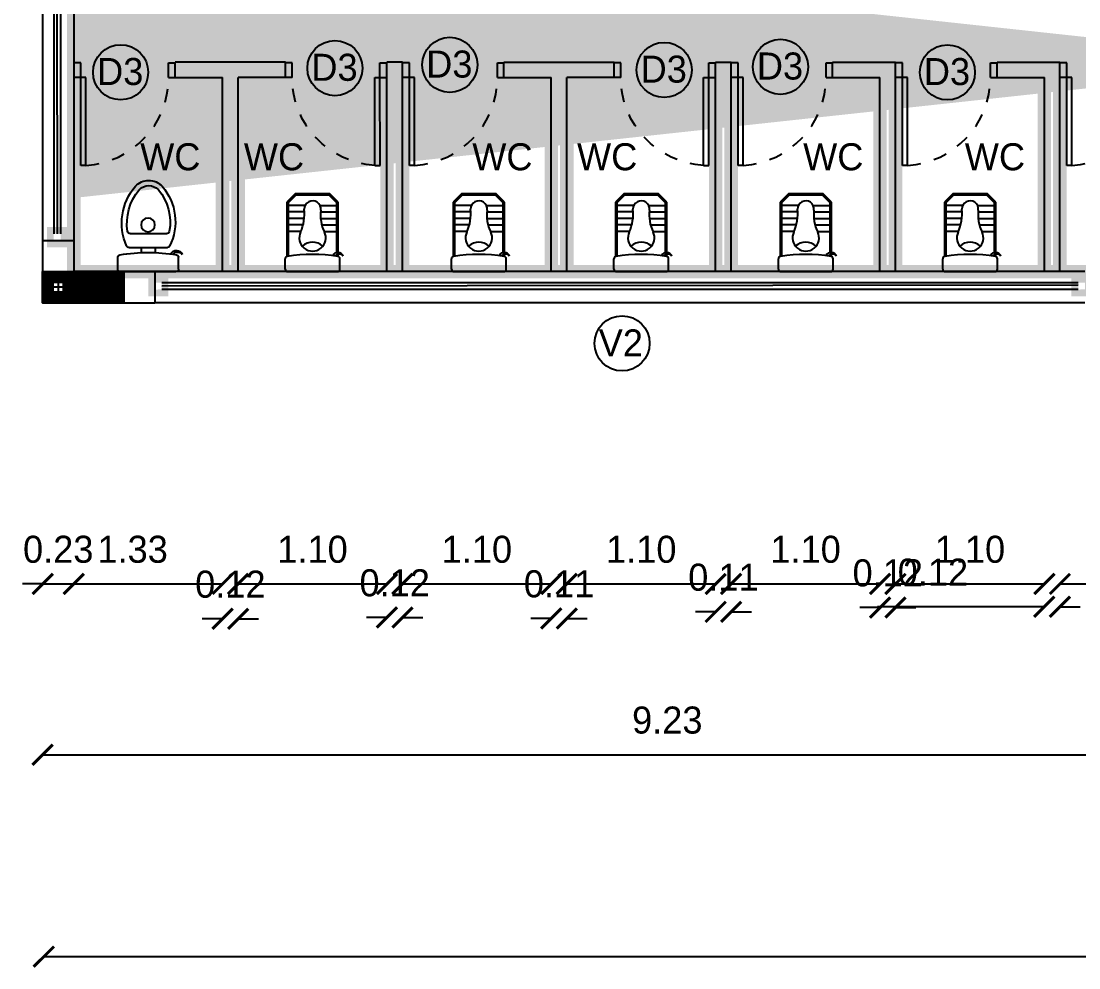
# Model space of a CAD drawing. Header units: metres. Extents: x 6101839 to 6102590, y -6659932 to -6659648.
# Drawn here: x 6102059.53 to 6102067.35, y -6659713.69 to -6659706.69 of the extents above; entities that cross this region are included whole.
import ezdxf

# ---------------------------------------------------------------- set-up
doc = ezdxf.new("R2010")
doc.units = ezdxf.units.M
doc.header["$LTSCALE"] = 500
doc.header["$MEASUREMENT"] = 0
doc.linetypes.add('DASHED2', pattern=[0.375, 0.25, -0.125])
doc.linetypes.add('HIDDEN', pattern=[0.375, 0.25, -0.125])
doc.layers.get('0').update_dxf_attribs({"linetype": 'CONTINUOUS'})
doc.layers.get('Defpoints').update_dxf_attribs({"linetype": 'CONTINUOUS'})
for name, color, linetype in [('above', 250, 'DASHED2'), ('Bldg', 44, 'CONTINUOUS'), ('BLK_1_FLR_0_SP_WC', 233, 'CONTINUOUS'), ('BLK_1_FLR_0_URINAL', 235, 'CONTINUOUS'), ('BLK_1_FLR_0_WATER_CLOSET', 213, 'CONTINUOUS'), ('COL', 2, 'CONTINUOUS'), ('DOORTEXT', 13, 'CONTINUOUS'), ('ED', 30, 'CONTINUOUS'), ('FURN', 156, 'CONTINUOUS'), ('FURN1', 252, 'CONTINUOUS'), ('FURNITURE', 252, 'CONTINUOUS'), ('HATCH', 15, 'CONTINUOUS'), ('norms', 4, 'CONTINUOUS'), ('TEXT', 4, 'CONTINUOUS'), ('TOILET', 8, 'CONTINUOUS'), ('W-SCH', 205, 'CONTINUOUS'), ('WALL TILE', 251, 'CONTINUOUS'), ('wall1', 125, 'CONTINUOUS'), ('WINDOWS', 252, 'CONTINUOUS')]:
    doc.layers.add(name, color=color, linetype=linetype)
doc.styles.add('RM', font='GOTHIC.TTF')
doc.styles.add('S2', font='GOTHIC.TTF')
doc.styles.add('USA TEXT', font='GOTHIC.TTF')
doc.dimstyles.new('1-100-ED', dxfattribs={"dimtxt": 0.2, "dimasz": 0.15, "dimexe": 0.18, "dimexo": 0.0625, "dimgap": 0.15, "dimtad": 1, "dimzin": 0, "dimdsep": 46, "dimtxsty": 'USA TEXT', "dimblk": 'ARCHTICK', "dimcen": 0.1, "dimse1": 1, "dimse2": 1, "dimclrd": 256, "dimclrt": 256, "dimadec": 0, "dimazin": 0, "dimtfac": 1, "dimtofl": 0, "dimtmove": 0, "dimatfit": 3, "dimldrblk": 'ARCHTICK', "dimfxl": 0.18, "dimtolj": 1, "dimtzin": 0, "dimarcsym": 0})

# ---------------------------------------------------------------- blocks, each defined once
blk = doc.blocks.new('PIO-DOOR 750')
at = {"layer": 'FURN1'}
for p, q in [((-110.0000000009313, -49.99999999906868), (-110.0000000004656, 0)), ((-9.313226e-10, -50.00000000046566), (-110.0000000009313, -49.99999999953434)), ((-9.313226e-10, -50.00000000046566), (0, -4.656613e-10)), ((-110.0000000009313, -700.0000000023282), (-110.0000000004656, -750.000000001397)), ((-9.313226e-10, -700.0000000004657), (-110.0000000009313, -700.0000000018626)), ((-9.313226e-10, -662.5000000004657), (-4.656613e-10, -750.0000000004657)), ((648.9173676199277, -662.5000000009312), (-9.313226e-10, -662.5000000004657)), ((648.9173676199277, -700), (-9.313226e-10, -700.0000000004657)), ((648.9173676199277, -662.5000000009312), (648.9173676199277, -700))]:
    blk.add_line(p, q, dxfattribs=at)
at = {"layer": 'FURN1', "linetype": 'HIDDEN', "ltscale": 0.5}
blk.add_arc((0.0460500242188573, -699.9512119828723), 649.9512136138187, 3.303302686255516, 90.00405950692759, dxfattribs=at)
blk = doc.blocks.new('western closet')
at = {"layer": 'FURN1'}
for p, q in [((-223.4274159446359, 326.3938380405307), (-223.4274159446359, 239.3422529436648)), ((-204.2607492804527, 345.5605047084391), (206.6619906052947, 345.5605047084391)), ((225.8286572694778, 326.3938380405307), (225.8286572694778, 239.3422529436648)), ((-140.4740536883473, 166.671615820378), (142.8752950057386, 166.671615820378)), ((-49.91049045324325, 166.671615820378), (-49.91049045324325, 204.9070283658803)), ((52.31173177063465, 166.671615820378), (52.31173177063465, 204.9070283658803)), ((-132.4123954027891, 64.44939359650016), (138.7201253846287, 64.44939359650016))]:
    blk.add_line(p, q, dxfattribs=at)
blk.add_circle((0, 0), 51.1111111111111, dxfattribs=at)
for centre, radius, start, end in [((-204.2607492804527, 326.3938380405307), 19.16666666666667, 90, 180), ((206.6619906052947, 326.3938380405307), 19.16666666666667, 0, 90), ((-204.2607492804527, 239.3422529436648), 19.16666666666667, 180, 260.9534929931555), ((206.6619906052947, 239.3422529436648), 19.16666666666667, 279.0465070068445, 0), ((1.200620658695697, 1529.79410982877), 1325.872589772137, 260.9534929931555, 279.0465070068445), ((-140.4740536883473, 147.5049491524696), 19.16666666666667, 90, 154.7898587480119), ((-200.0488036870956, -23.10535648837686), 402.1829215398042, 319.22663020533, 26.51096763929705), ((142.8752950057386, 147.5049491524696), 19.16666666666667, 27.70761853671154, 90), ((209.3319419026375, 235.2813332341611), 46.85532888198614, 206.493911706522, 339.6192360839842), ((219.2213986963034, 241.3507794141769), 40.73583421149801, 216.8011875991898, 326.6625382196327), ((221.6141147091985, -14.26459536328912), 415.7449996541033, 155.8740242086891, 220.7704203838351), ((231.9586983993649, -10.47202621772885), 387.7779994067434, 171.2741532137563, 220.0086863238273), ((-132.4123954027891, 45.28272692859172), 19.16666666666667, 90, 170.7715689931383), ((-210.1209805086255, -19.39933776855468), 373.9525547026531, 319.9990909059861, 10.5383868265287), ((138.7201253846287, 45.28272692859172), 19.16666666666667, 11.16611307851158, 90), ((5.64039558917284, -194.6000516675412), 134.4908019998948, 222.6722636453134, 317.3277363546866), ((5.64039558917284, -194.6000516675412), 96.15746866656151, 222.6722636453134, 317.3277363546866)]:
    blk.add_arc(centre, radius, start, end, dxfattribs=at)
blk = doc.blocks.new('NEWCOL')
at = {"layer": 'HATCH'}
h = blk.add_hatch(dxfattribs=at)
h.set_pattern_fill('ANSI31', color=256, scale=3, angle=270, style=0)
h.set_pattern_definition([(315, (-629970.925706138, -258732.0878365731), (6.735192090801866, 6.735192090801863), [])])
h.paths.add_polyline_path([(0, 115), (-115, 115), (-115, 0), (-37.5, 0), (-37.49999999988359, 37.50000000002911), (0, 37.4999999999709)])
h.paths.add_polyline_path([(115, 115.0000000000291), (0, 115), (1.164153e-10, 37.50000000002911), (37.5, 37.4999999999709), (37.5, 0), (115, 0)])
h.paths.add_polyline_path([(115, 0), (37.5, 0), (37.50000000011642, -37.4999999999709), (0, -37.4999999999709), (1.164153e-10, -484.9999999999708), (115, -485)])
h.paths.add_polyline_path([(0, -37.5), (-37.49999999988359, -37.4999999999709), (-37.5, 0), (-115, 0), (-115, -485), (0, -485)])
at = {"layer": 'COL'}
for p, q in [((0, -485), (0, 115)), ((-115, 0), (115, 0))]:
    blk.add_line(p, q, dxfattribs=at)
for points in [[(-115, -485), (115, -485), (115, 115), (-115, 115)], [(-37.5, -37.5), (37.5, -37.5), (37.5, 37.5), (-37.5, 37.5)]]:
    blk.add_lwpolyline(points, close=True, dxfattribs=at)
blk = doc.blocks.new('_ArchTick')
at = {"color": 0, "linetype": 'ByBlock', "const_width": 0.15}
blk.add_lwpolyline([(-0.5, -0.5), (0.5, 0.5)], dxfattribs=at)
blk = doc.blocks.new('*D760')
at = {"layer": 'Defpoints', "color": 0, "transparency": 16777216}
for p in [(6102060.290998729, -6659703.840679658), (6102058.6516319, -6659708.539461046), (6102060.290998729, -6659708.539461046)]:
    blk.add_point(p, dxfattribs=at)
at = {"layer": 'ED', "lineweight": -2, "transparency": 16777216}
blk.add_line((6102058.6516319, -6659703.840679658), (6102058.6516319, -6659708.539461046), dxfattribs=at)
at = {"layer": 'ED', "lineweight": -2, "transparency": 16777216, "xscale": 0.15, "yscale": 0.15, "zscale": 0.15}
for p, rotation in [((6102058.6516319, -6659703.840679658), 90), ((6102058.6516319, -6659708.539461046), 270)]:
    blk.add_blockref('_ArchTick', p, dxfattribs=dict(at, rotation=rotation))
at = {"layer": 'ED', "transparency": 16777216, "insert": (6102058.396601306, -6659706.190070352), "char_height": 0.2, "attachment_point": 5, "rotation": 90, "style": 'USA TEXT'}
blk.add_mtext('\\A1;4.70', dxfattribs=at)
blk = doc.blocks.new('*D761')
at = {"layer": 'Defpoints', "color": 0, "transparency": 16777216}
for p in [(6102060.290998729, -6659708.539461046), (6102058.6516319, -6659708.769456065), (6102060.290631867, -6659708.769456065)]:
    blk.add_point(p, dxfattribs=at)
at = {"layer": 'ED', "lineweight": -2, "transparency": 16777216}
for p, q in [((6102058.6516319, -6659708.539461046), (6102058.6516319, -6659708.389461046)), ((6102058.6516319, -6659708.769456065), (6102058.6516319, -6659709.889918337))]:
    blk.add_line(p, q, dxfattribs=at)
at = {"layer": 'ED', "lineweight": -2, "transparency": 16777216, "xscale": 0.15, "yscale": 0.15, "zscale": 0.15}
for p, rotation in [((6102058.6516319, -6659708.539461046), 270), ((6102058.6516319, -6659708.769456065), 90)]:
    blk.add_blockref('_ArchTick', p, dxfattribs=dict(at, rotation=rotation))
at = {"layer": 'ED', "transparency": 16777216, "insert": (6102058.396601306, -6659709.4796872), "char_height": 0.2, "attachment_point": 5, "rotation": 90, "style": 'USA TEXT'}
blk.add_mtext('\\A1;0.23', dxfattribs=at)
blk = doc.blocks.new('*D762')
at = {"layer": 'Defpoints', "color": 0, "transparency": 16777216}
for p in [(6102057.1566319, -6659688.549387207), (6102062.842631868, -6659688.549387207), (6102062.840131867, -6659708.769432131)]:
    blk.add_point(p, dxfattribs=at)
at = {"layer": 'ED', "lineweight": -2, "transparency": 16777216}
blk.add_line((6102057.1566319, -6659708.769432131), (6102057.1566319, -6659688.549387207), dxfattribs=at)
at = {"layer": 'ED', "lineweight": -2, "transparency": 16777216, "xscale": 0.15, "yscale": 0.15, "zscale": 0.15}
for p, rotation in [((6102057.1566319, -6659688.549387207), 90), ((6102057.1566319, -6659708.769432131), 270)]:
    blk.add_blockref('_ArchTick', p, dxfattribs=dict(at, rotation=rotation))
at = {"layer": 'ED', "transparency": 16777216, "insert": (6102056.901601306, -6659698.659409668), "char_height": 0.2, "attachment_point": 5, "rotation": 90, "style": 'USA TEXT'}
blk.add_mtext('\\A1;20.22', dxfattribs=at)
blk = doc.blocks.new('*D763')
at = {"layer": 'Defpoints', "color": 0, "transparency": 16777216}
for p in [(6102059.690997362, -6659708.309432128), (6102059.920997363, -6659708.309432128), (6102059.690997362, -6659710.848467844)]:
    blk.add_point(p, dxfattribs=at)
at = {"layer": 'ED', "lineweight": -2, "transparency": 16777216}
for p, q in [((6102059.690997362, -6659710.848467844), (6102059.540997362, -6659710.848467844)), ((6102059.920997363, -6659710.848467844), (6102060.070997363, -6659710.848467844))]:
    blk.add_line(p, q, dxfattribs=at)
at = {"layer": 'ED', "lineweight": -2, "transparency": 16777216, "xscale": 0.15, "yscale": 0.15, "zscale": 0.15}
blk.add_blockref('_ArchTick', (6102059.690997362, -6659710.848467844), dxfattribs=at)
at = {"layer": 'ED', "lineweight": -2, "transparency": 16777216, "xscale": 0.15, "yscale": 0.15, "zscale": 0.15, "rotation": 180}
blk.add_blockref('_ArchTick', (6102059.920997363, -6659710.848467844), dxfattribs=at)
at = {"layer": 'ED', "transparency": 16777216, "insert": (6102059.805997362, -6659710.593437253), "char_height": 0.2, "attachment_point": 5, "style": 'USA TEXT'}
blk.add_mtext('\\A1;0.23', dxfattribs=at)
blk = doc.blocks.new('*D764')
at = {"layer": 'Defpoints', "color": 0, "transparency": 16777216}
for p in [(6102059.690997362, -6659708.309432128), (6102061.020991834, -6659708.299467846), (6102061.020991834, -6659710.848467844)]:
    blk.add_point(p, dxfattribs=at)
at = {"layer": 'ED', "lineweight": -2, "transparency": 16777216}
blk.add_line((6102059.690997362, -6659710.848467844), (6102061.020991834, -6659710.848467844), dxfattribs=at)
at = {"layer": 'ED', "lineweight": -2, "transparency": 16777216, "xscale": 0.15, "yscale": 0.15, "zscale": 0.15, "rotation": 180}
blk.add_blockref('_ArchTick', (6102059.690997362, -6659710.848467844), dxfattribs=at)
at = {"layer": 'ED', "lineweight": -2, "transparency": 16777216, "xscale": 0.15, "yscale": 0.15, "zscale": 0.15}
blk.add_blockref('_ArchTick', (6102061.020991834, -6659710.848467844), dxfattribs=at)
at = {"layer": 'ED', "transparency": 16777216, "insert": (6102060.355994598, -6659710.593437253), "char_height": 0.2, "attachment_point": 5, "style": 'USA TEXT'}
blk.add_mtext('\\A1;1.33', dxfattribs=at)
blk = doc.blocks.new('*D765')
at = {"layer": 'Defpoints', "color": 0, "transparency": 16777216}
for p in [(6102061.020991834, -6659708.299467846), (6102061.135991834, -6659708.336467846), (6102061.135991834, -6659711.106500003)]:
    blk.add_point(p, dxfattribs=at)
at = {"layer": 'ED', "lineweight": -2, "transparency": 16777216}
for p, q in [((6102061.020991834, -6659711.106500003), (6102060.870991834, -6659711.106500003)), ((6102061.135991834, -6659711.106500003), (6102061.285991834, -6659711.106500003))]:
    blk.add_line(p, q, dxfattribs=at)
at = {"layer": 'ED', "lineweight": -2, "transparency": 16777216, "xscale": 0.15, "yscale": 0.15, "zscale": 0.15}
blk.add_blockref('_ArchTick', (6102061.020991834, -6659711.106500003), dxfattribs=at)
at = {"layer": 'ED', "lineweight": -2, "transparency": 16777216, "xscale": 0.15, "yscale": 0.15, "zscale": 0.15, "rotation": 180}
blk.add_blockref('_ArchTick', (6102061.135991834, -6659711.106500003), dxfattribs=at)
at = {"layer": 'ED', "transparency": 16777216, "insert": (6102061.078491834, -6659710.851469412), "char_height": 0.2, "attachment_point": 5, "style": 'USA TEXT'}
blk.add_mtext('\\A1;0.12', dxfattribs=at)
blk = doc.blocks.new('*D766')
at = {"layer": 'Defpoints', "color": 0, "transparency": 16777216}
for p in [(6102061.135991834, -6659708.336467846), (6102062.235991835, -6659708.331967847), (6102062.235991835, -6659710.848467844)]:
    blk.add_point(p, dxfattribs=at)
at = {"layer": 'ED', "lineweight": -2, "transparency": 16777216}
blk.add_line((6102061.135991834, -6659710.848467844), (6102062.235991835, -6659710.848467844), dxfattribs=at)
at = {"layer": 'ED', "lineweight": -2, "transparency": 16777216, "xscale": 0.15, "yscale": 0.15, "zscale": 0.15, "rotation": 180}
blk.add_blockref('_ArchTick', (6102061.135991834, -6659710.848467844), dxfattribs=at)
at = {"layer": 'ED', "lineweight": -2, "transparency": 16777216, "xscale": 0.15, "yscale": 0.15, "zscale": 0.15}
blk.add_blockref('_ArchTick', (6102062.235991835, -6659710.848467844), dxfattribs=at)
at = {"layer": 'ED', "transparency": 16777216, "insert": (6102061.685991835, -6659710.593437253), "char_height": 0.2, "attachment_point": 5, "style": 'USA TEXT'}
blk.add_mtext('\\A1;1.10', dxfattribs=at)
blk = doc.blocks.new('*D767')
at = {"layer": 'Defpoints', "color": 0, "transparency": 16777216}
for p in [(6102062.235991835, -6659708.331967847), (6102062.350991835, -6659708.337467844), (6102062.350991835, -6659711.0965)]:
    blk.add_point(p, dxfattribs=at)
at = {"layer": 'ED', "lineweight": -2, "transparency": 16777216}
for p, q in [((6102062.235991835, -6659711.0965), (6102062.085991834, -6659711.0965)), ((6102062.350991835, -6659711.0965), (6102062.500991835, -6659711.0965))]:
    blk.add_line(p, q, dxfattribs=at)
at = {"layer": 'ED', "lineweight": -2, "transparency": 16777216, "xscale": 0.15, "yscale": 0.15, "zscale": 0.15}
blk.add_blockref('_ArchTick', (6102062.235991835, -6659711.0965), dxfattribs=at)
at = {"layer": 'ED', "lineweight": -2, "transparency": 16777216, "xscale": 0.15, "yscale": 0.15, "zscale": 0.15, "rotation": 180}
blk.add_blockref('_ArchTick', (6102062.350991835, -6659711.0965), dxfattribs=at)
at = {"layer": 'ED', "transparency": 16777216, "insert": (6102062.293491835, -6659710.841469409), "char_height": 0.2, "attachment_point": 5, "style": 'USA TEXT'}
blk.add_mtext('\\A1;0.12', dxfattribs=at)
blk = doc.blocks.new('*D768')
at = {"layer": 'Defpoints', "color": 0, "transparency": 16777216}
for p in [(6102062.350991835, -6659708.337467844), (6102063.450991835, -6659708.337467844), (6102063.450991835, -6659710.848467844)]:
    blk.add_point(p, dxfattribs=at)
at = {"layer": 'ED', "lineweight": -2, "transparency": 16777216}
blk.add_line((6102062.350991835, -6659710.848467844), (6102063.450991835, -6659710.848467844), dxfattribs=at)
at = {"layer": 'ED', "lineweight": -2, "transparency": 16777216, "xscale": 0.15, "yscale": 0.15, "zscale": 0.15, "rotation": 180}
blk.add_blockref('_ArchTick', (6102062.350991835, -6659710.848467844), dxfattribs=at)
at = {"layer": 'ED', "lineweight": -2, "transparency": 16777216, "xscale": 0.15, "yscale": 0.15, "zscale": 0.15}
blk.add_blockref('_ArchTick', (6102063.450991835, -6659710.848467844), dxfattribs=at)
at = {"layer": 'ED', "transparency": 16777216, "insert": (6102062.900991835, -6659710.593437253), "char_height": 0.2, "attachment_point": 5, "style": 'USA TEXT'}
blk.add_mtext('\\A1;1.10', dxfattribs=at)
blk = doc.blocks.new('*D769')
at = {"layer": 'Defpoints', "color": 0, "transparency": 16777216}
for p in [(6102063.450991835, -6659708.337467844), (6102063.565991835, -6659708.326467847), (6102063.565991835, -6659711.103999998)]:
    blk.add_point(p, dxfattribs=at)
at = {"layer": 'ED', "lineweight": -2, "transparency": 16777216}
for p, q in [((6102063.450991835, -6659711.103999998), (6102063.300991835, -6659711.103999998)), ((6102063.565991835, -6659711.103999998), (6102063.715991835, -6659711.103999998))]:
    blk.add_line(p, q, dxfattribs=at)
at = {"layer": 'ED', "lineweight": -2, "transparency": 16777216, "xscale": 0.15, "yscale": 0.15, "zscale": 0.15}
blk.add_blockref('_ArchTick', (6102063.450991835, -6659711.103999998), dxfattribs=at)
at = {"layer": 'ED', "lineweight": -2, "transparency": 16777216, "xscale": 0.15, "yscale": 0.15, "zscale": 0.15, "rotation": 180}
blk.add_blockref('_ArchTick', (6102063.565991835, -6659711.103999998), dxfattribs=at)
at = {"layer": 'ED', "transparency": 16777216, "insert": (6102063.508491835, -6659710.848969407), "char_height": 0.2, "attachment_point": 5, "style": 'USA TEXT'}
blk.add_mtext('\\A1;0.11', dxfattribs=at)
blk = doc.blocks.new('*D770')
at = {"layer": 'Defpoints', "color": 0, "transparency": 16777216}
for p in [(6102063.565991835, -6659708.326467847), (6102064.665991836, -6659708.366467847), (6102064.665991836, -6659710.848467844)]:
    blk.add_point(p, dxfattribs=at)
at = {"layer": 'ED', "lineweight": -2, "transparency": 16777216}
blk.add_line((6102063.565991835, -6659710.848467844), (6102064.665991836, -6659710.848467844), dxfattribs=at)
at = {"layer": 'ED', "lineweight": -2, "transparency": 16777216, "xscale": 0.15, "yscale": 0.15, "zscale": 0.15, "rotation": 180}
blk.add_blockref('_ArchTick', (6102063.565991835, -6659710.848467844), dxfattribs=at)
at = {"layer": 'ED', "lineweight": -2, "transparency": 16777216, "xscale": 0.15, "yscale": 0.15, "zscale": 0.15}
blk.add_blockref('_ArchTick', (6102064.665991836, -6659710.848467844), dxfattribs=at)
at = {"layer": 'ED', "transparency": 16777216, "insert": (6102064.115991835, -6659710.593437253), "char_height": 0.2, "attachment_point": 5, "style": 'USA TEXT'}
blk.add_mtext('\\A1;1.10', dxfattribs=at)
blk = doc.blocks.new('*D771')
at = {"layer": 'Defpoints', "color": 0, "transparency": 16777216}
for p in [(6102064.665991836, -6659708.366467847), (6102064.780991835, -6659708.363967846), (6102064.780991835, -6659711.055000002)]:
    blk.add_point(p, dxfattribs=at)
at = {"layer": 'ED', "lineweight": -2, "transparency": 16777216}
for p, q in [((6102064.665991836, -6659711.055000002), (6102064.515991836, -6659711.055000002)), ((6102064.780991835, -6659711.055000002), (6102064.930991835, -6659711.055000002))]:
    blk.add_line(p, q, dxfattribs=at)
at = {"layer": 'ED', "lineweight": -2, "transparency": 16777216, "xscale": 0.15, "yscale": 0.15, "zscale": 0.15}
blk.add_blockref('_ArchTick', (6102064.665991836, -6659711.055000002), dxfattribs=at)
at = {"layer": 'ED', "lineweight": -2, "transparency": 16777216, "xscale": 0.15, "yscale": 0.15, "zscale": 0.15, "rotation": 180}
blk.add_blockref('_ArchTick', (6102064.780991835, -6659711.055000002), dxfattribs=at)
at = {"layer": 'ED', "transparency": 16777216, "insert": (6102064.723491835, -6659710.799969411), "char_height": 0.2, "attachment_point": 5, "style": 'USA TEXT'}
blk.add_mtext('\\A1;0.11', dxfattribs=at)
blk = doc.blocks.new('*D772')
at = {"layer": 'Defpoints', "color": 0, "transparency": 16777216}
for p in [(6102064.780991835, -6659708.363967846), (6102065.880991836, -6659708.384467848), (6102065.880991836, -6659710.848467844)]:
    blk.add_point(p, dxfattribs=at)
at = {"layer": 'ED', "lineweight": -2, "transparency": 16777216}
blk.add_line((6102064.780991835, -6659710.848467844), (6102065.880991836, -6659710.848467844), dxfattribs=at)
at = {"layer": 'ED', "lineweight": -2, "transparency": 16777216, "xscale": 0.15, "yscale": 0.15, "zscale": 0.15, "rotation": 180}
blk.add_blockref('_ArchTick', (6102064.780991835, -6659710.848467844), dxfattribs=at)
at = {"layer": 'ED', "lineweight": -2, "transparency": 16777216, "xscale": 0.15, "yscale": 0.15, "zscale": 0.15}
blk.add_blockref('_ArchTick', (6102065.880991836, -6659710.848467844), dxfattribs=at)
at = {"layer": 'ED', "transparency": 16777216, "insert": (6102065.330991835, -6659710.593437253), "char_height": 0.2, "attachment_point": 5, "style": 'USA TEXT'}
blk.add_mtext('\\A1;1.10', dxfattribs=at)
blk = doc.blocks.new('*D773')
at = {"layer": 'Defpoints', "color": 0, "transparency": 16777216}
for p in [(6102065.880991836, -6659708.384467848), (6102065.995991836, -6659708.539456061), (6102065.995991836, -6659711.022999999)]:
    blk.add_point(p, dxfattribs=at)
at = {"layer": 'ED', "lineweight": -2, "transparency": 16777216}
for p, q in [((6102065.880991836, -6659711.022999999), (6102065.730991836, -6659711.022999999)), ((6102065.995991836, -6659711.022999999), (6102066.145991837, -6659711.022999999))]:
    blk.add_line(p, q, dxfattribs=at)
at = {"layer": 'ED', "lineweight": -2, "transparency": 16777216, "xscale": 0.15, "yscale": 0.15, "zscale": 0.15}
blk.add_blockref('_ArchTick', (6102065.880991836, -6659711.022999999), dxfattribs=at)
at = {"layer": 'ED', "lineweight": -2, "transparency": 16777216, "xscale": 0.15, "yscale": 0.15, "zscale": 0.15, "rotation": 180}
blk.add_blockref('_ArchTick', (6102065.995991836, -6659711.022999999), dxfattribs=at)
at = {"layer": 'ED', "transparency": 16777216, "insert": (6102065.938491836, -6659710.767969408), "char_height": 0.2, "attachment_point": 5, "style": 'USA TEXT'}
blk.add_mtext('\\A1;0.12', dxfattribs=at)
blk = doc.blocks.new('*D774')
at = {"layer": 'Defpoints', "color": 0, "transparency": 16777216}
for p in [(6102067.095991835, -6659708.280467847), (6102065.995991836, -6659708.539456061), (6102067.095991835, -6659710.848467844)]:
    blk.add_point(p, dxfattribs=at)
at = {"layer": 'ED', "lineweight": -2, "transparency": 16777216}
blk.add_line((6102065.995991836, -6659710.848467844), (6102067.095991835, -6659710.848467844), dxfattribs=at)
at = {"layer": 'ED', "lineweight": -2, "transparency": 16777216, "xscale": 0.15, "yscale": 0.15, "zscale": 0.15, "rotation": 180}
blk.add_blockref('_ArchTick', (6102065.995991836, -6659710.848467844), dxfattribs=at)
at = {"layer": 'ED', "lineweight": -2, "transparency": 16777216, "xscale": 0.15, "yscale": 0.15, "zscale": 0.15}
blk.add_blockref('_ArchTick', (6102067.095991835, -6659710.848467844), dxfattribs=at)
at = {"layer": 'ED', "transparency": 16777216, "insert": (6102066.545991836, -6659710.593437253), "char_height": 0.2, "attachment_point": 5, "style": 'USA TEXT'}
blk.add_mtext('\\A1;1.10', dxfattribs=at)
blk = doc.blocks.new('*D775')
at = {"layer": 'Defpoints', "color": 0, "transparency": 16777216}
for p in [(6102067.095991835, -6659708.280467847), (6102067.210991836, -6659708.293967846), (6102067.210991836, -6659711.0175)]:
    blk.add_point(p, dxfattribs=at)
at = {"layer": 'ED', "lineweight": -2, "transparency": 16777216}
for p, q in [((6102067.095991835, -6659711.0175), (6102065.861600263, -6659711.0175)), ((6102067.210991836, -6659711.0175), (6102067.360991837, -6659711.0175))]:
    blk.add_line(p, q, dxfattribs=at)
at = {"layer": 'ED', "lineweight": -2, "transparency": 16777216, "xscale": 0.15, "yscale": 0.15, "zscale": 0.15}
blk.add_blockref('_ArchTick', (6102067.095991835, -6659711.0175), dxfattribs=at)
at = {"layer": 'ED', "lineweight": -2, "transparency": 16777216, "xscale": 0.15, "yscale": 0.15, "zscale": 0.15, "rotation": 180}
blk.add_blockref('_ArchTick', (6102067.210991836, -6659711.0175), dxfattribs=at)
at = {"layer": 'ED', "transparency": 16777216, "insert": (6102066.272103323, -6659710.762469409), "char_height": 0.2, "attachment_point": 5, "style": 'USA TEXT'}
blk.add_mtext('\\A1;0.12', dxfattribs=at)
blk = doc.blocks.new('*D776')
at = {"layer": 'Defpoints', "color": 0, "transparency": 16777216}
for p in [(6102068.695991833, -6659707.648967846), (6102067.210991836, -6659708.293967846), (6102068.695991833, -6659710.848467844)]:
    blk.add_point(p, dxfattribs=at)
at = {"layer": 'ED', "lineweight": -2, "transparency": 16777216}
blk.add_line((6102067.210991836, -6659710.848467844), (6102068.695991833, -6659710.848467844), dxfattribs=at)
at = {"layer": 'ED', "lineweight": -2, "transparency": 16777216, "xscale": 0.15, "yscale": 0.15, "zscale": 0.15, "rotation": 180}
blk.add_blockref('_ArchTick', (6102067.210991836, -6659710.848467844), dxfattribs=at)
at = {"layer": 'ED', "lineweight": -2, "transparency": 16777216, "xscale": 0.15, "yscale": 0.15, "zscale": 0.15}
blk.add_blockref('_ArchTick', (6102068.695991833, -6659710.848467844), dxfattribs=at)
at = {"layer": 'ED', "transparency": 16777216, "insert": (6102067.953491835, -6659710.593437253), "char_height": 0.2, "attachment_point": 5, "style": 'USA TEXT'}
blk.add_mtext('\\A1;1.48', dxfattribs=at)
blk = doc.blocks.new('*D879')
at = {"layer": 'Defpoints', "color": 0, "transparency": 16777216}
for p in [(6102059.699795042, -6659708.421967847), (6102120.154599587, -6659708.420967773), (6102120.154599587, -6659713.604180175)]:
    blk.add_point(p, dxfattribs=at)
at = {"layer": 'ED', "lineweight": -2, "transparency": 16777216}
blk.add_line((6102059.699795042, -6659713.604180175), (6102120.154599587, -6659713.604180175), dxfattribs=at)
at = {"layer": 'ED', "lineweight": -2, "transparency": 16777216, "xscale": 0.15, "yscale": 0.15, "zscale": 0.15, "rotation": 180}
blk.add_blockref('_ArchTick', (6102059.699795042, -6659713.604180175), dxfattribs=at)
at = {"layer": 'ED', "lineweight": -2, "transparency": 16777216, "xscale": 0.15, "yscale": 0.15, "zscale": 0.15}
blk.add_blockref('_ArchTick', (6102120.154599587, -6659713.604180175), dxfattribs=at)
at = {"layer": 'ED', "transparency": 16777216, "insert": (6102089.927197315, -6659713.349149584), "char_height": 0.2, "attachment_point": 5, "style": 'USA TEXT'}
blk.add_mtext('\\A1;60.45', dxfattribs=at)
blk = doc.blocks.new('WC')
at = {"layer": 'FURN'}
for p, q in [((-202.1652330309152, 17.24999999813735), (-202.1652330309152, 95.5964265819639)), ((202.1652330309152, 17.24999999813735), (202.1652330309152, 95.5964265819639)), ((-184.9152330234647, 0), (184.9152330234647, 0))]:
    blk.add_line(p, q, dxfattribs=at)
for centre, major_axis, ratio, start_param, end_param in [((-184.9152330234647, 95.5964265819639), (17.17234938060094, 1.634905806038965), 0.9999999994265257, 1.633768042585614, 3.046673036180532), ((0, -1065.810244496911), (1193.285331289516, 0.0003994530905617), 0.9999999994822982, 1.412904658946003, 1.728687325142404), ((187.3181892000139, 99.25125431641935), (42.16871445748457, 0.3020208912271533), 0.9999999995170105, 0.3485493539200071, 2.672024582046581), ((196.218700312078, 93.78875275328757), (36.66079432159494, -0.3267933310168595), 0.999999999467452, 0.5907622091649432, 2.508204498104225), ((184.9152330234647, 95.5964265819639), (17.1723494504337, -1.634905072545328), 0.9999999994265257, 0.0949195746956122, 1.507824568290526), ((-184.9152330234647, 17.24999999813735), (17.09967164976567, 2.272384148128811), 0.9999999994686564, 3.009476231316918, 4.580272558250586), ((184.9152330234647, 17.24999999813735), (17.09967169529595, -2.272383805513848), 0.9999999994686564, -1.438679924697139, 0.1321164022365258)]:
    blk.add_ellipse(centre, major_axis=major_axis, ratio=ratio, start_param=start_param, end_param=end_param, dxfattribs=at)
at = {"layer": 'TOILET'}
for p, q in [((-127.656854249537, 576.4620173238217), (-190, 514.1188715733587)), ((-123.5147186256945, 566.4620173238217), (-180, 509.9767359495163)), ((127.656854249537, 576.4620173238217), (-127.656854249537, 576.4620173238217)), ((123.5147186256945, 566.4620173238217), (-123.5147186256945, 566.4620173238217)), ((180, 509.9767359495163), (123.5147186256945, 566.4620173238217)), ((190, 514.1188715733587), (127.656854249537, 576.4620173238217)), ((-190, 514.1188715733587), (-190, 114.8051630742848)), ((-180, 509.9767359495163), (-180, 118.9472986981273)), ((-54.93439232185483, 489.0498836375773), (-180, 489.0498836375773)), ((54.93439232185483, 489.0498836375773), (180, 489.0498836375773)), ((180, 140.7811929248273), (180, 509.9767359495163)), ((190, 141.3356883116066), (190, 514.1188715733587)), ((-59.32438625022768, 441.0498836375771), (-180, 441.0498836375771)), ((-59.85776108130813, 393.0498836375773), (-180, 393.0498836375773)), ((59.32438625395298, 441.0498836375771), (180, 441.0498836375771)), ((59.8577610850334, 393.0498836375773), (180, 393.0498836375773)), ((-68.55957281216979, 345.0498836375773), (-180, 345.0498836375773)), ((68.55957281589508, 345.0498836375773), (180, 345.0498836375773)), ((-86.24767269566652, 297.0498836375774), (-180, 297.0498836375774)), ((86.24767269939184, 297.0498836375774), (180, 297.0498836375774)), ((-190, 114.8051630742848), (-187.8001217208803, 112.6052847988903)), ((-180, 118.9472986981273), (-175.5449040941894, 114.4922027923167)), ((175.5289673916995, 114.4762660879641), (180, 118.9472986981273)), ((180, 118.9472986981273), (180, 126.6684485115111)), ((187.7993294000624, 112.6044924743473), (190, 114.8051630742848)), ((190, 114.8051630742848), (190, 129.9197422116995))]:
    blk.add_line(p, q, dxfattribs=at)
for centre, radius, start, end in [((0.014271354302764, 462.5121518094092), 61.12634533245974, 352.8627488923569, 180.2213801086103), ((-392.3945606667548, 428.6680217627435), 332.9833067934275, 335.871532349023, 5.792716954049294), ((346.5714905429631, 420.2388030327857), 288, 173.0841289521597, 206.1539489499949), ((-1.8626451e-09, 250.0503502003848), 98.1034932966918, 153.8460510500051, 26.15394894999488)]:
    blk.add_arc(centre, radius, start, end, dxfattribs=at)
at = {"layer": 'WALL TILE', "ltscale": 0.5}
blk.add_arc((0, 98.4070585630834), 119.3961613774519, 49.72363582136031, 130.2763641786397, dxfattribs=at)
blk = doc.blocks.new('*D1255')
at = {"layer": 'Defpoints', "color": 0, "transparency": 16777216}
for p in [(6102059.690998727, -6659708.769456062), (6102068.925991838, -6659708.769456062), (6102068.925991838, -6659712.111413122)]:
    blk.add_point(p, dxfattribs=at)
at = {"layer": 'ED', "lineweight": -2, "transparency": 16777216}
blk.add_line((6102059.690998727, -6659712.111413122), (6102068.925991838, -6659712.111413122), dxfattribs=at)
at = {"layer": 'ED', "lineweight": -2, "transparency": 16777216, "xscale": 0.15, "yscale": 0.15, "zscale": 0.15, "rotation": 180}
blk.add_blockref('_ArchTick', (6102059.690998727, -6659712.111413122), dxfattribs=at)
at = {"layer": 'ED', "lineweight": -2, "transparency": 16777216, "xscale": 0.15, "yscale": 0.15, "zscale": 0.15}
blk.add_blockref('_ArchTick', (6102068.925991838, -6659712.111413122), dxfattribs=at)
at = {"layer": 'ED', "transparency": 16777216, "insert": (6102064.308495283, -6659711.856382531), "char_height": 0.2, "attachment_point": 5, "style": 'USA TEXT'}
blk.add_mtext('\\A1;9.23', dxfattribs=at)

msp = doc.modelspace()

# ---------------------------------------------------------------- linework, layer by layer
at = {"layer": 'Bldg', "linetype": 'ByBlock'}
for p, q in [((6102061.485991835, -6659706.989456061), (6102060.670991835, -6659706.989456061)), ((6102060.670991835, -6659707.104456061), (6102060.670991835, -6659706.989456061)), ((6102061.485991835, -6659707.104456061), (6102061.485991835, -6659706.989456061)), ((6102062.235991835, -6659708.539456061), (6102062.235991835, -6659706.989456061)), ((6102062.350991835, -6659706.989456061), (6102062.235991835, -6659706.989456061)), ((6102062.350991835, -6659708.539456061), (6102062.350991835, -6659706.989456061)), ((6102063.100991832, -6659707.104456061), (6102063.100991832, -6659706.989456061)), ((6102063.100991832, -6659706.989456061), (6102063.915991835, -6659706.989456061)), ((6102063.915991835, -6659707.104456061), (6102063.915991835, -6659706.989456061)), ((6102064.665991836, -6659708.539456061), (6102064.665991836, -6659706.989456061)), ((6102064.665991836, -6659706.989456061), (6102064.780991835, -6659706.989456061)), ((6102064.780991835, -6659708.539456061), (6102064.780991835, -6659706.989456061)), ((6102065.530991835, -6659707.104456061), (6102065.530991835, -6659706.989456061)), ((6102065.530991835, -6659706.989456061), (6102065.995991836, -6659706.989456061)), ((6102065.995991836, -6659708.539456061), (6102065.995991836, -6659706.989456061)), ((6102066.745991834, -6659707.104479996), (6102066.745991834, -6659706.989479996)), ((6102066.745991834, -6659706.989479996), (6102067.210991836, -6659706.989479996)), ((6102067.210991836, -6659708.539479996), (6102067.210991836, -6659706.989479996)), ((6102060.670991835, -6659707.104456061), (6102061.020991834, -6659707.104456061)), ((6102061.020991834, -6659708.539456061), (6102061.020991834, -6659707.104456061)), ((6102061.485991835, -6659707.104456061), (6102061.135991834, -6659707.104456061)), ((6102061.135991834, -6659708.539456061), (6102061.135991834, -6659707.104456061)), ((6102063.100991832, -6659707.104456061), (6102063.450991835, -6659707.104456061)), ((6102063.450991835, -6659708.539456061), (6102063.450991835, -6659707.104456061)), ((6102063.565991835, -6659708.539456061), (6102063.565991835, -6659707.104456061)), ((6102063.915991835, -6659707.104456061), (6102063.565991835, -6659707.104456061)), ((6102065.530991835, -6659707.104456061), (6102065.880991836, -6659707.104456061)), ((6102065.880991836, -6659708.539456061), (6102065.880991836, -6659707.104456061)), ((6102066.745991834, -6659707.104479996), (6102067.095991835, -6659707.104479996)), ((6102067.095991835, -6659708.539479996), (6102067.095991835, -6659707.104479996))]:
    msp.add_line(p, q, dxfattribs=at)
at = {"layer": 'BLK_1_FLR_0_SP_WC', "linetype": 'Continuous', "const_width": 0.1}
msp.add_lwpolyline([(6102059.920997363, -6659708.539456061), (6102061.020991834, -6659708.539456061), (6102061.020991834, -6659707.104456061), (6102059.920997363, -6659707.104456061)], close=True, dxfattribs=at)
at = {"layer": 'BLK_1_FLR_0_URINAL', "ltscale": 400, "const_width": 0.1}
msp.add_lwpolyline([(6102068.69600245, -6659703.840679691), (6102068.69600245, -6659706.989479996), (6102059.921007976, -6659706.989479993), (6102059.921007978, -6659703.840679692)], close=True, dxfattribs=at)
at = {"layer": 'BLK_1_FLR_0_WATER_CLOSET', "const_width": 0.1}
for points in [[(6102062.235991835, -6659708.539456061), (6102061.135991834, -6659708.539456061), (6102061.135991834, -6659707.104456061), (6102062.235991835, -6659707.104456061)], [(6102062.350991835, -6659708.539456061), (6102063.450991835, -6659708.539456061), (6102063.450991835, -6659707.104456061), (6102062.350991835, -6659707.104456061)], [(6102064.665991836, -6659708.539456061), (6102063.565991835, -6659708.539456061), (6102063.565991835, -6659707.104456061), (6102064.665991836, -6659707.104456061)], [(6102064.780991835, -6659708.539456061), (6102065.880991836, -6659708.539456061), (6102065.880991836, -6659707.104456061), (6102064.780991835, -6659707.104456061)], [(6102065.995991836, -6659708.539456061), (6102067.095991835, -6659708.539456061), (6102067.095991835, -6659707.104479996), (6102065.995991836, -6659707.104479996)], [(6102067.210991836, -6659708.539479996), (6102068.695991833, -6659708.539479996), (6102068.695991833, -6659707.104479996), (6102067.210991836, -6659707.104479996)]]:
    msp.add_lwpolyline(points, close=True, dxfattribs=at)
at = {"layer": 'FURN1', "const_width": 0.1}
for points in [[(6102059.822968011, -6659708.309338802), (6102059.822966147, -6659708.259364182), (6102059.772991525, -6659708.259401208), (6102059.773028552, -6659708.309375827)], [(6102060.521090685, -6659708.671402778), (6102060.571065305, -6659708.671400911), (6102060.57102828, -6659708.62142629), (6102060.521053658, -6659708.621463314)], [(6102067.395991833, -6659708.671397184), (6102067.345980361, -6659708.671400911), (6102067.345980361, -6659708.621459415), (6102067.395991833, -6659708.621422563)]]:
    msp.add_lwpolyline(points, close=True, dxfattribs=at)
at = {"layer": 'FURNITURE', "linetype": 'ByBlock', "ltscale": 0.2}
for p, q in [((6102059.772987798, -6659704.12066235), (6102059.772987798, -6659708.259401212)), ((6102059.822966147, -6659704.120630368), (6102059.822968011, -6659708.259372273)), ((6102067.345985204, -6659708.621422563), (6102060.571028277, -6659708.621422563)), ((6102067.346017187, -6659708.671400911), (6102060.571057213, -6659708.671402778))]:
    msp.add_line(p, q, dxfattribs=at)
at = {"layer": 'FURNITURE', "color": 4, "linetype": 'ByBlock', "ltscale": 0.2}
for p, q in [((6102059.7914085, -6659704.120648768), (6102059.797975128, -6659708.259390774)), ((6102067.345998787, -6659708.639843263), (6102060.571038714, -6659708.646409892))]:
    msp.add_line(p, q, dxfattribs=at)
at = {"layer": 'norms', "color": 6, "const_width": 0.1}
msp.add_lwpolyline([(6102068.695991833, -6659708.539432126), (6102059.920997363, -6659708.539456061), (6102059.920997363, -6659703.840679654), (6102067.210991836, -6659703.840679654), (6102067.210985253, -6659703.610713994), (6102068.325990469, -6659703.610713992), (6102068.325990469, -6659703.840679654), (6102068.695991833, -6659703.840679654)], close=True, dxfattribs=at)
at = {"layer": 'W-SCH'}
for centre in [(6102061.851553963, -6659707.034635284), (6102062.700553963, -6659707.010635285), (6102065.145053964, -6659707.025135285), (6102060.267553963, -6659707.065635285), (6102064.285553963, -6659707.048135285), (6102066.379553962, -6659707.066135285), (6102063.974303473, -6659709.069740245)]:
    msp.add_circle(centre, 0.2037454751308166, dxfattribs=at)
at = {"layer": 'wall1', "linetype": 'ByBlock'}
for p, q in [((6102059.690997362, -6659708.309432128), (6102059.920997363, -6659708.309432128)), ((6102059.690997362, -6659708.309432128), (6102059.690997362, -6659708.769456062)), ((6102059.920997363, -6659708.309432128), (6102059.920997363, -6659708.539456061)), ((6102060.520997362, -6659708.539454677), (6102059.920997363, -6659708.539456061)), ((6102060.520997362, -6659708.539432126), (6102060.520997362, -6659708.769432127)), ((6102059.690997362, -6659708.769456062), (6102060.520997362, -6659708.769456062))]:
    msp.add_line(p, q, dxfattribs=at)
at = {"layer": 'WINDOWS', "linetype": 'ByBlock'}
for p, q in [((6102059.690997362, -6659704.07065572), (6102059.690997362, -6659708.309432128)), ((6102059.920997363, -6659704.07065572), (6102059.920997363, -6659708.309432128)), ((6102067.395991833, -6659708.539432126), (6102060.520997362, -6659708.539432126)), ((6102067.395991833, -6659708.769432127), (6102060.520997362, -6659708.769432127))]:
    msp.add_line(p, q, dxfattribs=at)

# ---------------------------------------------------------------- block references
at = {"layer": 'above', "linetype": 'ByBlock', "xscale": -0.001, "yscale": 0.001, "zscale": 0.001, "rotation": 180.0015851374961}
msp.add_blockref('western closet', (6102060.469781654, -6659708.193895592), dxfattribs=at)
at = {"layer": 'COL', "xscale": -0.001, "yscale": 0.001, "zscale": 0.001, "rotation": 90}
msp.add_blockref('NEWCOL', (6102059.805998728, -6659708.654456061), dxfattribs=at)
at = {"layer": 'ED', "xscale": 0.001, "yscale": 0.001, "zscale": 0.001}
for p in [(6102061.685991835, -6659708.539432126), (6102062.915499959, -6659708.539433315), (6102064.115991835, -6659708.539432126), (6102065.332243913, -6659708.539432948), (6102066.547243913, -6659708.539456883)]:
    msp.add_blockref('WC', p, dxfattribs=at)
at = {"layer": 'FURN1', "yscale": 0.001, "zscale": 0.001}
for p, xscale, rotation in [((6102060.672243914, -6659707.104477631), 0.001, 269.9984148625039), ((6102061.484739756, -6659707.104477631), -0.001, 90.00158513749614), ((6102063.102243913, -6659707.104477631), 0.001, 269.9984148625039), ((6102063.914739758, -6659707.104477631), -0.001, 90.00158513749614), ((6102065.532243912, -6659707.104477631), 0.001, 269.9984148625039), ((6102066.747243913, -6659707.104501568), 0.001, 269.9984148625039), ((6102067.962243913, -6659707.104501568), 0.001, 269.9984148625039)]:
    msp.add_blockref('PIO-DOOR 750', p, dxfattribs=dict(at, xscale=xscale, rotation=rotation))

# ---------------------------------------------------------------- texts
at = {"layer": 'DOORTEXT', "color": 3, "style": 'RM'}
for s, p in [('D3', (6102062.526241558, -6659707.104539239)), ('D3', (6102064.970741558, -6659707.119039237)), ('D3', (6102060.093241557, -6659707.159539241)), ('D3', (6102061.677241557, -6659707.12853924)), ('D3', (6102064.111241557, -6659707.142039238)), ('D3', (6102066.205241556, -6659707.160039239)), ('V2', (6102063.801330626, -6659709.166302121))]:
    msp.add_text(s, height=0.2, dxfattribs=at).set_placement(p)
at = {"layer": 'TEXT', "color": 7, "style": 'S2'}
for p in [(6102060.411742503, -6659707.790091551), (6102061.178242503, -6659707.790091551), (6102062.866742503, -6659707.790091551), (6102063.641242502, -6659707.790091551), (6102065.312742502, -6659707.790091551), (6102066.507742503, -6659707.790091551)]:
    msp.add_text('WC', height=0.2, dxfattribs=at).set_placement(p)

# ---------------------------------------------------------------- dimensions: what is measured, and where the dimension line sits
at = {"layer": 'ED'}
for base, p1, p2, picture, middle in [((6102057.1566319, -6659688.549387207), (6102062.840131865, -6659708.769432127), (6102062.842631866, -6659688.549387204), '*D762', (6102056.901601306, -6659698.659409668)), ((6102058.6516319, -6659708.539461046), (6102060.290998727, -6659703.840679654), (6102060.290998727, -6659708.539461043), '*D760', (6102058.396601306, -6659706.190070352)), ((6102058.6516319, -6659708.769456065), (6102060.290998727, -6659708.539461043), (6102060.290631865, -6659708.769456062), '*D761', (6102058.396601306, -6659709.4796872))]:
    dim = msp.add_linear_dim(base=base, p1=p1, p2=p2, angle=90, dimstyle='1-100-ED', dxfattribs=at)
    dim.commit()
    dim.dimension.update_dxf_attribs({"geometry": picture, "text_midpoint": middle})
for base, p1, p2, picture, middle in [((6102068.695991833, -6659710.848467844), (6102067.210991836, -6659708.293967846), (6102068.695991833, -6659707.648967846), '*D776', (6102067.953491835, -6659710.593437253)), ((6102061.020991834, -6659710.848467844), (6102059.690997362, -6659708.309432128), (6102061.020991834, -6659708.299467846), '*D764', (6102060.355994598, -6659710.593437253)), ((6102067.095991835, -6659710.848467844), (6102065.995991836, -6659708.539456061), (6102067.095991835, -6659708.280467847), '*D774', (6102066.545991836, -6659710.593437253)), ((6102062.235991835, -6659710.848467844), (6102061.135991834, -6659708.336467846), (6102062.235991835, -6659708.331967847), '*D766', (6102061.685991835, -6659710.593437253)), ((6102063.450991835, -6659710.848467844), (6102062.350991835, -6659708.337467844), (6102063.450991835, -6659708.337467844), '*D768', (6102062.900991835, -6659710.593437253)), ((6102064.665991836, -6659710.848467844), (6102063.565991835, -6659708.326467847), (6102064.665991836, -6659708.366467847), '*D770', (6102064.115991835, -6659710.593437253)), ((6102065.880991836, -6659710.848467844), (6102064.780991835, -6659708.363967846), (6102065.880991836, -6659708.384467848), '*D772', (6102065.330991835, -6659710.593437253)), ((6102120.154599587, -6659713.604180175), (6102059.699795042, -6659708.421967847), (6102120.154599587, -6659708.420967773), '*D879', (6102089.927197315, -6659713.349149584)), ((6102068.925991838, -6659712.111413122), (6102059.690998727, -6659708.769456062), (6102068.925991838, -6659708.769456062), '*D1255', (6102064.308495283, -6659711.856382531))]:
    dim = msp.add_linear_dim(base=base, p1=p1, p2=p2, dimstyle='1-100-ED', dxfattribs=at)
    dim.commit()
    dim.dimension.update_dxf_attribs({"geometry": picture, "text_midpoint": middle})
for base, p1, p2, picture, middle in [((6102059.690997362, -6659710.848467844), (6102059.920997363, -6659708.309432128), (6102059.690997362, -6659708.309432128), '*D763', (6102059.805997362, -6659710.848467844)), ((6102061.135991834, -6659711.106500003), (6102061.020991834, -6659708.299467846), (6102061.135991834, -6659708.336467846), '*D765', (6102061.078491834, -6659711.106500003)), ((6102067.210991836, -6659711.0175), (6102067.095991835, -6659708.280467847), (6102067.210991836, -6659708.293967846), '*D775', (6102066.272103323, -6659711.0175)), ((6102062.350991835, -6659711.0965), (6102062.235991835, -6659708.331967847), (6102062.350991835, -6659708.337467844), '*D767', (6102062.293491835, -6659711.0965)), ((6102063.565991835, -6659711.103999998), (6102063.450991835, -6659708.337467844), (6102063.565991835, -6659708.326467847), '*D769', (6102063.508491835, -6659711.103999998)), ((6102064.780991835, -6659711.055000002), (6102064.665991836, -6659708.366467847), (6102064.780991835, -6659708.363967846), '*D771', (6102064.723491835, -6659711.055000002)), ((6102065.995991836, -6659711.022999999), (6102065.880991836, -6659708.384467848), (6102065.995991836, -6659708.539456061), '*D773', (6102065.938491836, -6659711.022999999))]:
    dim = msp.add_linear_dim(base=base, p1=p1, p2=p2, dimstyle='1-100-ED', dxfattribs=at)
    dim.commit()
    dim.dimension.update_dxf_attribs({"geometry": picture, "text_midpoint": middle, "dimtype": 160})

doc.saveas('drawing.dxf')
